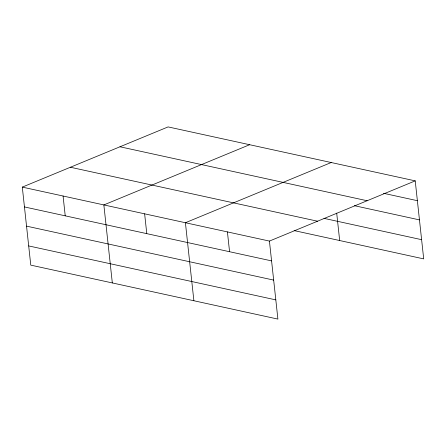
<?xml version="1.0" encoding="UTF-8"?>
<svg xmlns="http://www.w3.org/2000/svg" width="446" height="446" viewBox="0 0 446 446"><rect width="100%" height="100%" fill="white"/><g stroke="black" fill="none" stroke-linecap="round" stroke-linejoin="round"><path stroke-width="0.67" d="M22.3 187.114L269.429 241.08L277.903 319.091L30.774 265.13L22.3 187.114L168.097 126.909L415.226 180.87L423.7 258.886L294.143 230.593M249.649 144.716L103.851 204.926L112.325 282.937M331.2 162.522L185.408 222.732L193.882 300.743M269.429 241.08L415.226 180.87M383.499 193.291L417.378 200.689M119.985 146.779L367.114 200.739M354.414 205.69L419.463 219.895M323.997 218.362L421.615 239.68M70.412 167.25L317.541 221.21M24.452 206.933L271.581 260.893M26.537 226.139L273.671 280.099M28.689 245.924L275.818 299.885M336.702 213.143L339.674 240.539M227.415 231.903L229.573 251.722M144.632 213.829L146.784 233.643M63.076 196.017L65.228 215.836"/></g></svg>
